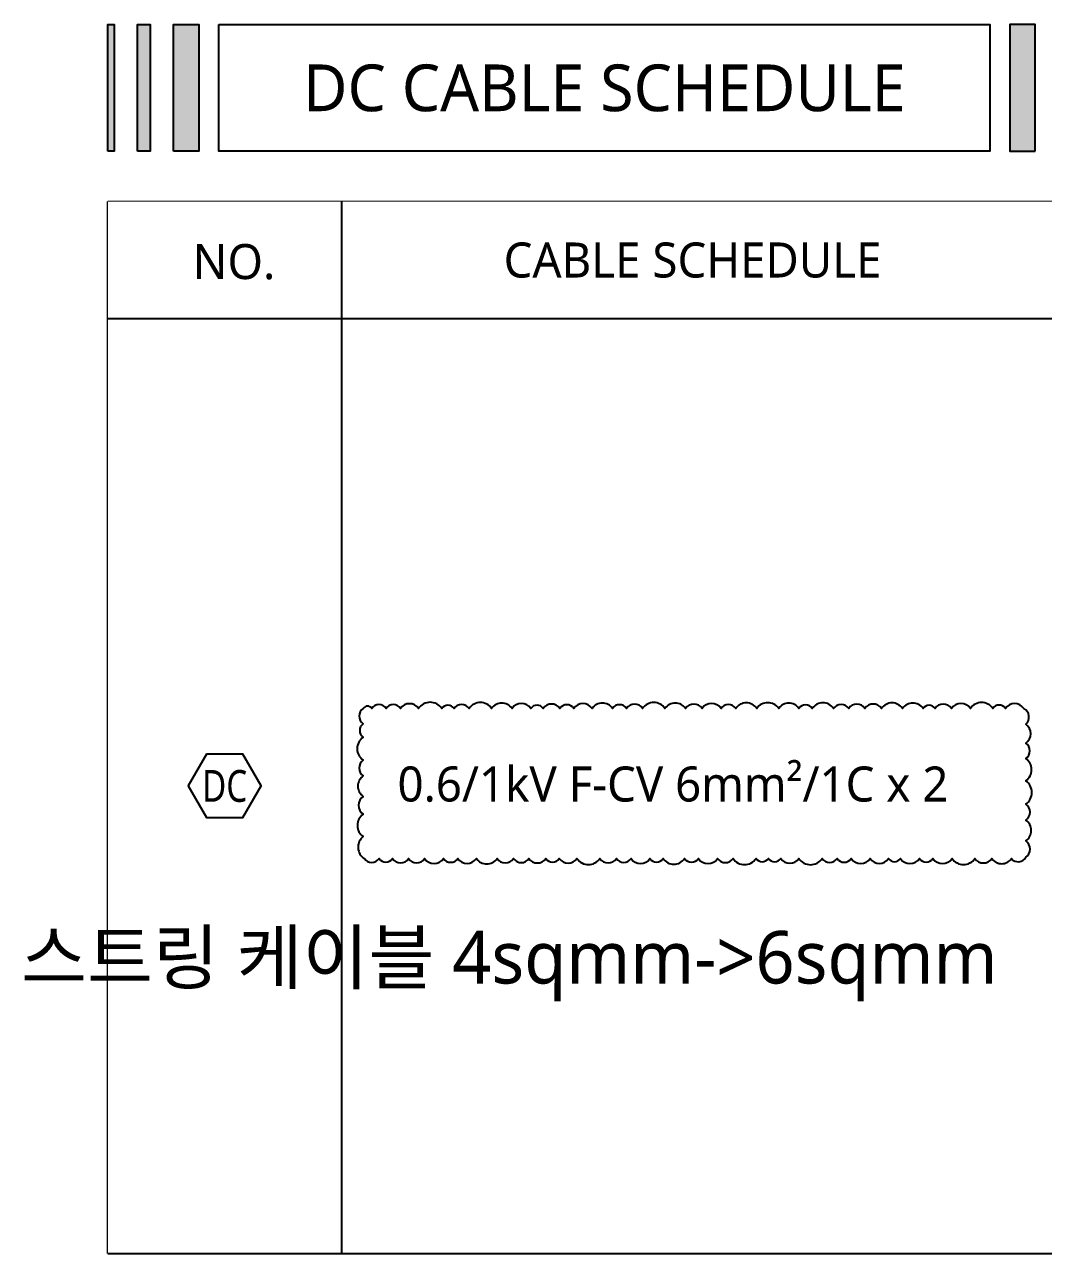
# Model space of a CAD drawing. Header units: millimetres. Extents: x 10297564 to 11610295, y -9287743 to -8409454.
# Drawn here: x 10791960 to 10809408, y -8939675 to -8918629 of the extents above; entities that cross this region are included whole.
import ezdxf
from ezdxf.enums import TextEntityAlignment as Align

# ---------------------------------------------------------------- set-up
doc = ezdxf.new("R2010")
doc.units = ezdxf.units.MM
doc.header["$LTSCALE"] = 100
doc.layers.add('250725 수정사항', color=21, linetype='Continuous', plot=False)
for name, color, linetype in [('E-TEXT-BOX', 7, 'Continuous'), ('Sym', 2, 'Continuous'), ('text', 7, 'Continuous'), ('TEXTLINE', 1, 'Continuous')]:
    doc.layers.add(name, color=color, linetype=linetype)
doc.styles.add('MG', font='malgun.ttf')

msp = doc.modelspace()

# ---------------------------------------------------------------- hatches: boundary and pattern name
at = {"layer": 'TEXTLINE', "linetype": 'Continuous'}
h = msp.add_hatch(color=1, dxfattribs=at)
h.set_gradient(color1=(153, 76, 0), one_color=1, tint=1)
h.paths.add_polyline_path([(10793386.4, -8920795.8), (10793386.4, -8918629.1), (10793494.7, -8918629.1), (10793494.7, -8920795.8)])
h = msp.add_hatch(color=1, dxfattribs=at)
h.set_gradient(color1=(153, 76, 0), one_color=1, tint=1)
h.paths.add_polyline_path([(10793895, -8920795.8), (10793895, -8918629.1), (10794111.6, -8918629.1), (10794111.6, -8920795.8)])
h = msp.add_hatch(color=1, dxfattribs=at)
h.set_gradient(color1=(153, 76, 0), one_color=1, tint=1)
h.paths.add_polyline_path([(10794511.9, -8920795.8), (10794511.9, -8918629.1), (10794945.2, -8918629.1), (10794945.2, -8920795.8)])
at = {"layer": 'TEXTLINE'}
h = msp.add_hatch(color=1, dxfattribs=at)
h.set_gradient(color1=(153, 76, 0), one_color=1, tint=1)
h.paths.add_polyline_path([(10809263.6, -8920795.8), (10809263.6, -8918629.1), (10808830.3, -8918629.1), (10808830.3, -8920795.8)])

# ---------------------------------------------------------------- linework, layer by layer
at = {"layer": 'E-TEXT-BOX', "color": 1}
for p, q in [((10793386.4, -8939675.3), (10793386.4, -8921660.3)), ((10793386.4, -8921660.3), (10837539.9, -8921660.3))]:
    msp.add_line(p, q, dxfattribs=at)
at = {"layer": 'TEXTLINE', "color": 1, "linetype": 'Continuous'}
for points in [[(10793386.4, -8920795.8), (10793386.4, -8918629.1), (10793494.7, -8918629.1), (10793494.7, -8920795.8)], [(10793895, -8920795.8), (10793895, -8918629.1), (10794111.6, -8918629.1), (10794111.6, -8920795.8)], [(10794511.9, -8920795.8), (10794511.9, -8918629.1), (10794945.2, -8918629.1), (10794945.2, -8920795.8)], [(10809263.6, -8920795.8), (10809263.6, -8918629.1), (10808830.3, -8918629.1), (10808830.3, -8920795.8)]]:
    msp.add_lwpolyline(points, close=True, dxfattribs=at)
at = {"layer": 'TEXTLINE', "color": 1}
msp.add_lwpolyline([(10795287, -8918629.1), (10808488.5, -8918629.1), (10808488.5, -8920795.8), (10795287, -8920795.8)], close=True, dxfattribs=at)

# ---------------------------------------------------------------- texts
at = {"layer": 'text', "style": 'MG'}
msp.add_text('DC CABLE SCHEDULE', height=800, dxfattribs=at).set_placement((10801887.7, -8919712.5), align=Align.MIDDLE)

# ---------------------------------------------------------------- next in the draw order: wipeouts: each hides what was drawn before it
at = {"color": 1}
msp.add_wipeout([(10793386.4, -8921660.3), (10793386.4, -8939675.3), (10837539.9, -8939675.3), (10837539.9, -8921660.3)], dxfattribs=at)

# ---------------------------------------------------------------- next in the draw order: linework, layer by layer
at = {"layer": '250725 수정사항'}
msp.add_lwpolyline([(10797758.7, -8930340.1, 0.5205671), (10797758.7, -8930602.7, 0.5205671), (10797758.7, -8930834.5, 0.5205671), (10797758.7, -8931228, 0.5205671), (10797758.7, -8931498, 0.5205671), (10797758.7, -8931846.9, 0.5205671), (10797758.7, -8932154.2, 0.5205671), (10797758.7, -8932536.9, 0.5205671), (10797780.1, -8932913.4, 0.5205671), (10798030.1, -8932913.4, 0.5205671), (10798262.2, -8932913.4, 0.5205671), (10798536.4, -8932913.4, 0.5205671), (10798810.5, -8932913.4, 0.5205671), (10799134.2, -8932913.4, 0.5205671), (10799378.8, -8932913.4, 0.5205671), (10799696.7, -8932913.4, 0.5205671), (10800051, -8932913.4, 0.5205671), (10800333.9, -8932913.4, 0.5205671), (10800597, -8932913.4, 0.5205671), (10800884.3, -8932913.4, 0.5205671), (10801117.5, -8932913.4, 0.5205671), (10801419.2, -8932913.4, 0.5205671), (10801811.7, -8932913.4, 0.5205671), (10802096.8, -8932913.4, 0.5205671), (10802345.8, -8932913.4, 0.5205671), (10802669.7, -8932913.4, 0.5205671), (10802894.5, -8932913.4, 0.5205671), (10803262.1, -8932913.4, 0.5205671), (10803499.5, -8932913.4, 0.5205671), (10803828.5, -8932913.4, 0.5205671), (10804092.4, -8932913.4, 0.5205671), (10804485.6, -8932913.4, 0.5205671), (10804697.2, -8932913.4, 0.5205671), (10804910.7, -8932913.4, 0.5205671), (10805219.9, -8932913.4, 0.5205671), (10805619, -8932913.4, 0.5205671), (10805873.9, -8932913.4, 0.5205671), (10806116, -8932913.4, 0.5205671), (10806440.9, -8932913.4, 0.5205671), (10806757.4, -8932913.4, 0.5205671), (10806959.1, -8932913.4, 0.5205671), (10807285.7, -8932913.4, 0.5205671), (10807515.4, -8932913.4, 0.5205671), (10807842.8, -8932913.4, 0.5205671), (10808235.3, -8932913.4, 0.5205671), (10808522.8, -8932913.4, 0.5205671), (10808859.3, -8932913.4, 0.5205671), (10809106.6, -8932890.9, 0.5205671), (10809106.6, -8932609.3, 0.5205671), (10809106.6, -8932254.1, 0.5205671), (10809106.6, -8931980.1, 0.5205671), (10809106.6, -8931581, 0.5205671), (10809106.6, -8931200.9, 0.5205671), (10809106.6, -8930934.2, 0.5205671), (10809106.6, -8930613.5, 0.5205671), (10809070.4, -8930340.1, 0.5205671), (10808756.2, -8930340.1, 0.5205671), (10808541.4, -8930340.1, 0.5205671), (10808157.8, -8930340.1, 0.5205671), (10807833.2, -8930340.1, 0.5205671), (10807551.7, -8930340.1, 0.5205671), (10807346.8, -8930340.1, 0.5205671), (10806994.8, -8930340.1, 0.5205671), (10806635.1, -8930340.1, 0.5205671), (10806349.9, -8930340.1, 0.5205671), (10806073.2, -8930340.1, 0.5205671), (10805815.2, -8930340.1, 0.5205671), (10805449, -8930340.1, 0.5205671), (10805220, -8930340.1, 0.5205671), (10804873.9, -8930340.1, 0.5205671), (10804499.5, -8930340.1, 0.5205671), (10804137.9, -8930340.1, 0.5205671), (10803886.5, -8930340.1, 0.5205671), (10803561.5, -8930340.1, 0.5205671), (10803278.6, -8930340.1, 0.5205671), (10802927, -8930340.1, 0.5205671), (10802542.9, -8930340.1, 0.5205671), (10802270.2, -8930340.1, 0.5205671), (10802028.6, -8930340.1, 0.5205671), (10801677.3, -8930340.1, 0.5205671), (10801364.7, -8930340.1, 0.5205671), (10801125.9, -8930340.1, 0.5205671), (10800841.4, -8930340.1, 0.5205671), (10800629.3, -8930340.1, 0.5205671), (10800307, -8930340.1, 0.5205671), (10799957.3, -8930340.1, 0.5205671), (10799573, -8930340.1, 0.5205671), (10799313.9, -8930340.1, 0.5205671), (10799104, -8930340.1, 0.5205671), (10798705.2, -8930340.1, 0.5205671), (10798396.6, -8930340.1, 0.5205671), (10798150.4, -8930340.1, 0.5205671), (10797907.3, -8930340.1, 0.5205671)], format="xyb", close=True, dxfattribs=at)
at = {"layer": 'E-TEXT-BOX', "color": 1}
for p, q in [((10797385.4, -8921660.3), (10797385.4, -8931668.6)), ((10793386.4, -8923662), (10837539.9, -8923662)), ((10797385.4, -8923662), (10797385.4, -8939675.3)), ((10793386.4, -8939675.3), (10837539.9, -8939675.3))]:
    msp.add_line(p, q, dxfattribs=at)
at = {"layer": 'Sym', "color": 1}
msp.add_lwpolyline([(10795072.6, -8931126), (10794759.3, -8931668.6), (10795072.6, -8932211.3), (10795699.2, -8932211.3), (10796012.5, -8931668.6), (10795699.2, -8931126)], close=True, dxfattribs=at)

# ---------------------------------------------------------------- next in the draw order: texts
at = {"layer": '250725 수정사항', "ltscale": 1.8, "style": 'MG'}
msp.add_text('스트링 케이블 4sqmm->6sqmm', height=900, dxfattribs=at).set_placement((10791898.3, -8934603.4), align=Align.MIDDLE_LEFT)
at = {"layer": 'text', "style": 'MG'}
for s, height, p in [('NO.', 600, (10794839.1, -8922988.3)), ('0.6/1kV F-CV 6mm²/1C x 2', 599.996, (10798346.4, -8931935.8))]:
    msp.add_text(s, height=height, dxfattribs=at).set_placement(p)
msp.add_text('CABLE SCHEDULE', height=599.996, dxfattribs=at).set_placement((10803398.4, -8922661.2), align=Align.MIDDLE_CENTER)
at = {"layer": 'text', "style": 'MG', "width": 0.8}
msp.add_text('DC', height=544.62, dxfattribs=at).set_placement((10795385.9, -8931668.6), align=Align.MIDDLE)

doc.saveas('drawing.dxf')
